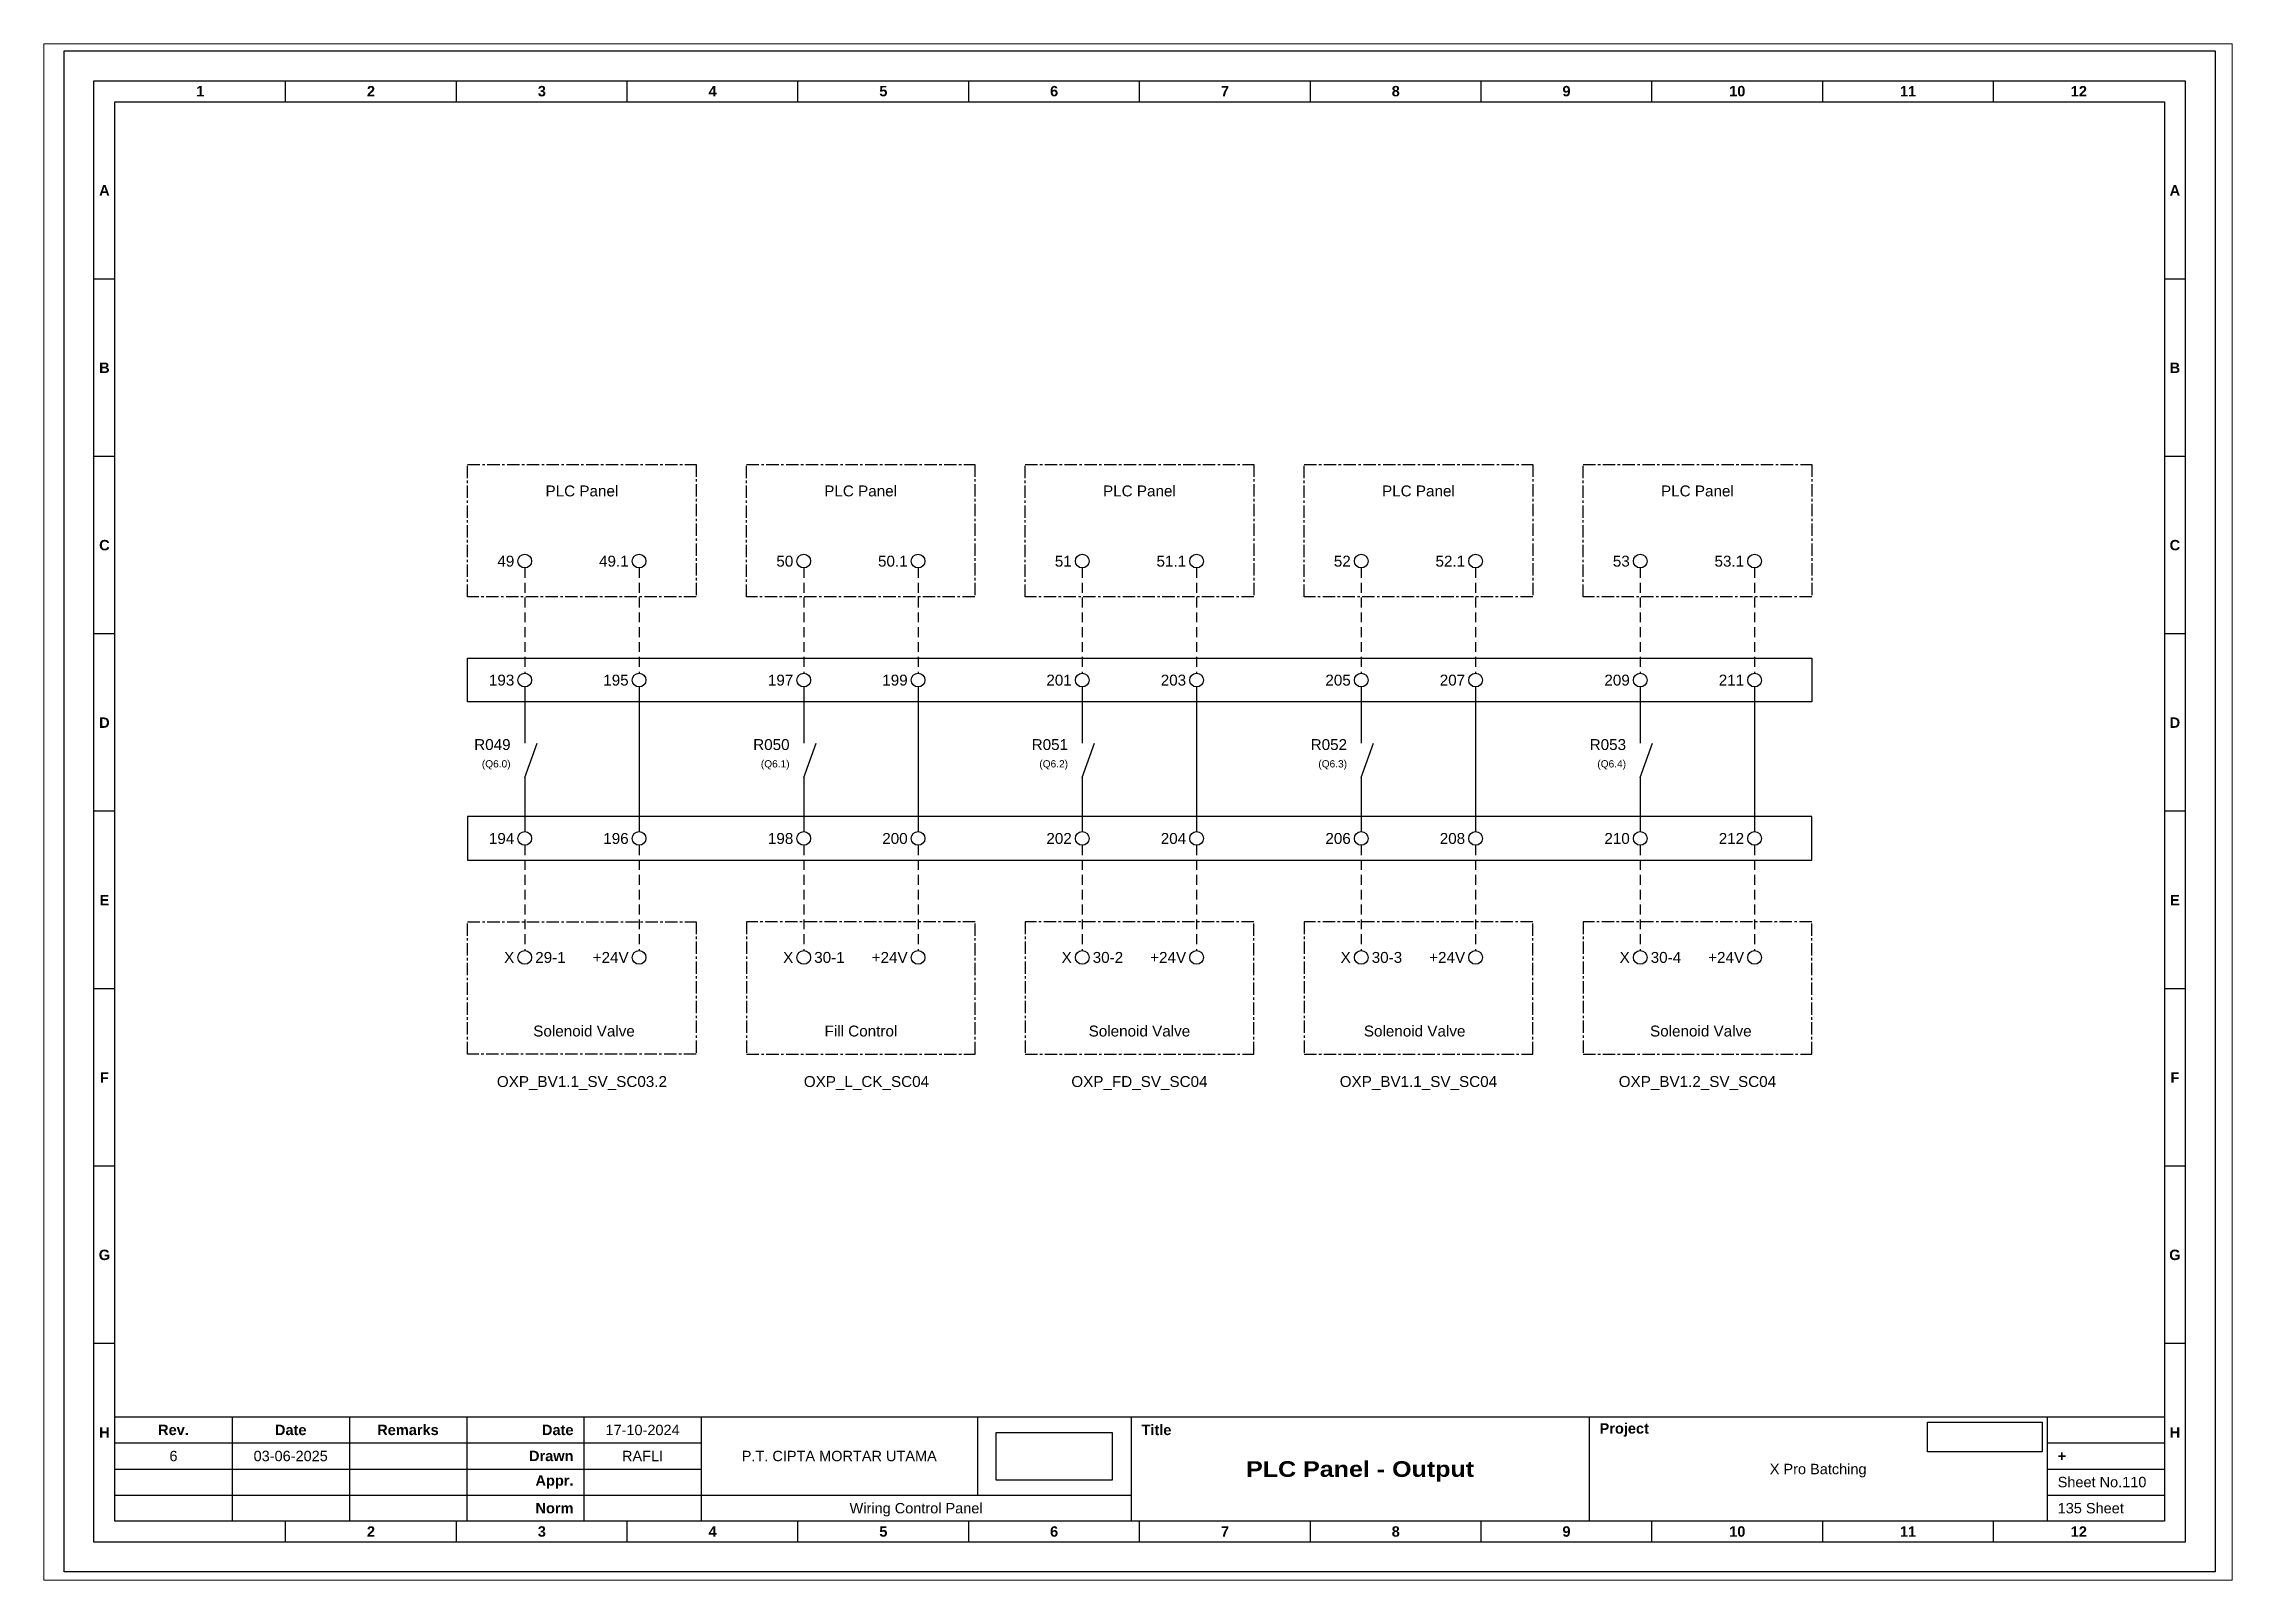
# Paper-space layout '110' of a CAD drawing. Header units: millimetres. Extents: x 0 to 291, y 0 to 204.
# The model-space entities are those that its viewports show. They can reach past a viewport. Long polylines and large blocks are cut down to what shows.
import ezdxf
from ezdxf.enums import TextEntityAlignment as Align

# ---------------------------------------------------------------- set-up
doc = ezdxf.new("R2010")
doc.units = ezdxf.units.MM
doc.linetypes.add('CENTER', pattern=[50.8, 31.75, -6.35, 6.35, -6.35])
doc.linetypes.add('HIDDEN', pattern=[9.525, 6.35, -3.175])
doc.layers.add('MU Project Line', color=7, linetype='Continuous', true_color=0xfefefe)
doc.styles.add('Bold', font='ariblk.ttf', dxfattribs={"height": 25.4})
doc.styles.get("Standard").update_dxf_attribs({"font": 'arial.ttf'})
picture_1 = doc.add_image_def('image1.png', size_in_pixel=(2048, 847))
picture_2 = doc.add_image_def('image2.png', size_in_pixel=(2092, 542))

# ---------------------------------------------------------------- blocks, each defined once
blk = doc.blocks.new('KOP MU PROJECT')
at = {"color": 6, "ltscale": 50}
for p, q in [((27.74, 184.05), (27.74, 186.66)), ((49.13, 184.05), (49.13, 186.66)), ((70.51, 184.05), (70.51, 186.66)), ((91.89, 184.05), (91.89, 186.66)), ((113.27, 184.05), (113.27, 186.66)), ((134.66, 184.05), (134.66, 186.66)), ((156.04, 184.05), (156.04, 186.66)), ((177.42, 184.05), (177.42, 186.66)), ((198.8, 184.05), (198.8, 186.66)), ((220.19, 184.05), (220.19, 186.66)), ((241.57, 184.05), (241.57, 186.66)), ((6.36, 161.84), (3.75, 161.84)), ((265.59, 161.84), (262.98, 161.84)), ((6.36, 139.63), (3.75, 139.63)), ((265.59, 139.63), (262.98, 139.63)), ((6.36, 117.42), (3.75, 117.42)), ((265.59, 117.42), (262.98, 117.42)), ((6.36, 95.22), (3.75, 95.22)), ((265.59, 95.22), (262.98, 95.22)), ((6.36, 73.01), (3.75, 73.01)), ((265.59, 73.01), (262.98, 73.01)), ((6.36, 50.8), (3.75, 50.8)), ((265.59, 50.8), (262.98, 50.8)), ((6.36, 28.59), (3.75, 28.59)), ((265.59, 28.59), (262.98, 28.59)), ((27.74, 3.75), (27.74, 6.36)), ((49.13, 3.75), (49.13, 6.36)), ((70.51, 3.75), (70.51, 6.36)), ((91.89, 3.75), (91.89, 6.36)), ((113.27, 3.75), (113.27, 6.36)), ((134.66, 3.75), (134.66, 6.36)), ((156.04, 3.75), (156.04, 6.36)), ((177.42, 3.75), (177.42, 6.36)), ((198.8, 3.75), (198.8, 6.36)), ((220.19, 3.75), (220.19, 6.36)), ((241.57, 3.75), (241.57, 6.36))]:
    blk.add_line(p, q, dxfattribs=at)
at = {"ltscale": 50}
for p, q in [((6.36, 19.41), (262.98, 19.41)), ((21.04, 19.41), (21.04, 6.36)), ((35.72, 19.41), (35.72, 6.36)), ((50.41, 19.41), (50.41, 6.36)), ((65.09, 19.41), (65.09, 6.36)), ((79.77, 19.41), (79.77, 6.36)), ((114.35, 19.41), (114.35, 9.62)), ((133.6, 19.41), (133.6, 6.36)), ((190.95, 19.41), (190.95, 6.36)), ((248.3, 19.41), (248.3, 6.36)), ((6.36, 16.15), (79.77, 16.15)), ((248.3, 16.15), (262.98, 16.15)), ((6.36, 12.89), (79.77, 12.89)), ((248.3, 12.89), (262.98, 12.89)), ((6.36, 9.62), (133.6, 9.62)), ((248.3, 9.62), (262.98, 9.62))]:
    blk.add_line(p, q, dxfattribs=at)
at = {"color": 1, "ltscale": 50}
blk.add_lwpolyline([(269.34, 0), (0, 0), (0, 190.41), (269.34, 190.41)], close=True, dxfattribs=at)
at = {"color": 6, "ltscale": 50}
for points in [[(265.59, 3.75), (3.75, 3.75), (3.75, 186.66), (265.59, 186.66)], [(262.98, 6.36), (6.36, 6.36), (6.36, 184.05), (262.98, 184.05)]]:
    blk.add_lwpolyline(points, close=True, dxfattribs=at)
at = {"ltscale": 50, "char_height": 1.305, "attachment_point": 4}
for s, width, heights, insert in [('\\pxqc;{\\fArial|b1|i0|c0|p34;1}', 21.3825, [2.51], (6.36, 185.36)), ('\\pxqc;{\\fArial|b1|i0|c0|p34;2}', 21.3825, [2.51], (27.74, 185.36)), ('\\pxqc;{\\fArial|b1|i0|c0|p34;3}', 21.3825, [2.51], (49.13, 185.36)), ('\\pxqc;{\\fArial|b1|i0|c0|p34;4}', 21.3825, [2.51], (70.51, 185.36)), ('\\pxqc;{\\fArial|b1|i0|c0|p34;5}', 21.3825, [2.51], (91.89, 185.36)), ('\\pxqc;{\\fArial|b1|i0|c0|p34;6}', 21.3825, [2.51], (113.27, 185.36)), ('\\pxqc;{\\fArial|b1|i0|c0|p34;7}', 21.3825, [2.51], (134.66, 185.36)), ('\\pxqc;{\\fArial|b1|i0|c0|p34;8}', 21.3825, [2.51], (156.04, 185.36)), ('\\pxqc;{\\fArial|b1|i0|c0|p34;9}', 21.3825, [2.51], (177.42, 185.36)), ('\\pxqc;{\\fArial|b1|i0|c0|p34;10}', 21.3825, [2.51], (198.8, 185.36)), ('\\pxqc;{\\fArial|b1|i0|c0|p34;11}', 21.3825, [2.51], (220.19, 185.36)), ('\\pxqc;{\\fArial|b1|i0|c0|p34;12}', 21.3825, [2.51], (241.57, 185.36)), ('\\pxqc;{\\fArial|b1|i0|c0|p34;A}', 2.61, [2.51], (3.75, 172.95)), ('\\pxqc;{\\fArial|b1|i0|c0|p34;A}', 2.61, [2.51], (262.98, 172.95)), ('\\pxqc;{\\fArial|b1|i0|c0|p34;B}', 2.61, [2.51], (3.75, 150.74)), ('\\pxqc;{\\fArial|b1|i0|c0|p34;B}', 2.61, [2.51], (262.98, 150.74)), ('\\pxqc;{\\fArial|b1|i0|c0|p34;C}', 2.61, [2.51], (3.75, 128.53)), ('\\pxqc;{\\fArial|b1|i0|c0|p34;C}', 2.61, [2.51], (262.98, 128.53)), ('\\pxqc;{\\fArial|b1|i0|c0|p34;D}', 2.61, [2.51], (3.75, 106.32)), ('\\pxqc;{\\fArial|b1|i0|c0|p34;D}', 2.61, [2.51], (262.98, 106.32)), ('\\pxqc;{\\fArial|b1|i0|c0|p34;E}', 2.61, [2.51], (3.75, 84.11)), ('\\pxqc;{\\fArial|b1|i0|c0|p34;E}', 2.61, [2.51], (262.98, 84.11)), ('\\pxqc;{\\fArial|b1|i0|c0|p34;F}', 2.61, [2.51], (3.75, 61.9)), ('\\pxqc;{\\fArial|b1|i0|c0|p34;F}', 2.61, [2.51], (262.98, 61.9)), ('\\pxqc;{\\fArial|b1|i0|c0|p34;G}', 2.61, [2.51], (3.75, 39.69)), ('\\pxqc;{\\fArial|b1|i0|c0|p34;G}', 2.61, [2.51], (262.98, 39.69)), ('\\pxqc;{\\fArial|b1|i0|c0|p34;H}', 2.61, [2.51], (3.75, 17.47)), ('\\pxqc;{\\fArial|b1|i0|c0|p34;Rev.}', 14.6811, [2.88], (6.36, 17.78)), ('\\pxqc;{\\fArial|b1|i0|c0|p34;Date}', 14.6811, [2.88], (21.04, 17.78)), ('\\pxqc;{\\fArial|b1|i0|c0|p34;Remarks}', 14.6811, [2.88], (35.72, 17.78)), ('\\pxqr;{\\fArial|b1|i0|c0|p34;Date}', 13.3761, [2.88], (50.41, 17.78)), ('\\pxql;{\\fArial|b1|i0|c0|p34;Title}', 50.2419, [2.88], (134.9, 17.78)), ('\\pxql;{\\fArial|b1|i0|c0|p34;Project}', 50.2419, [2.88], (192.25, 17.78)), ('\\pxqc;{\\fArial|b1|i0|c0|p34;H}', 2.61, [2.51], (262.98, 17.47)), ('\\pxqr;{\\fArial|b1|i0|c0|p34;Drawn}', 13.3761, [2.88], (50.41, 14.52)), ('\\pxql;{\\fArial|b1|i0|c0|p34;+}', 14.6811, [2.88], (249.61, 14.52)), ('\\pxqr;{\\fArial|b1|i0|c0|p34;Appr.}', 13.3761, [2.88], (50.41, 11.26)), ('\\pxqr;{\\fArial|b1|i0|c0|p34;Norm}', 13.3761, [2.88], (50.41, 7.99)), ('\\pxqc;{\\fArial|b1|i0|c0|p34;2}', 21.3825, [2.51], (27.74, 5.06)), ('\\pxqc;{\\fArial|b1|i0|c0|p34;3}', 21.3825, [2.51], (49.13, 5.06)), ('\\pxqc;{\\fArial|b1|i0|c0|p34;4}', 21.3825, [2.51], (70.51, 5.06)), ('\\pxqc;{\\fArial|b1|i0|c0|p34;5}', 21.3825, [2.51], (91.89, 5.06)), ('\\pxqc;{\\fArial|b1|i0|c0|p34;6}', 21.3825, [2.51], (113.27, 5.06)), ('\\pxqc;{\\fArial|b1|i0|c0|p34;7}', 21.3825, [2.51], (134.66, 5.06)), ('\\pxqc;{\\fArial|b1|i0|c0|p34;8}', 21.3825, [2.51], (156.04, 5.06)), ('\\pxqc;{\\fArial|b1|i0|c0|p34;9}', 21.3825, [2.51], (177.42, 5.06)), ('\\pxqc;{\\fArial|b1|i0|c0|p34;10}', 21.3825, [2.51], (198.8, 5.06)), ('\\pxqc;{\\fArial|b1|i0|c0|p34;11}', 21.3825, [2.51], (220.19, 5.06)), ('\\pxqc;{\\fArial|b1|i0|c0|p34;12}', 21.3825, [2.51], (241.57, 5.06))]:
    blk.add_mtext_dynamic_manual_height_columns(s, width=width, gutter_width=0.0326, heights=heights, dxfattribs=dict(at, insert=insert))
at = {"ltscale": 50}
for tag, p in [('DATECREATED', (72.43, 17.78)), ('REV', (13.7, 14.52)), ('REVDATE', (28.38, 14.52)), ('REMARKS', (43.06, 14.52)), ('DRAWN', (72.43, 14.52)), ('COMPANY', (97.06, 14.52)), ('APPR', (72.43, 11.26)), ('PROJECT', (219.62, 12.89)), ('NORM', (72.43, 7.99)), ('DRAWINGCATEGORY', (106.68, 7.99)), ('DESCRIPTION', (162.27, 10.03))]:
    blk.add_attdef(tag, text='', height=1.3, dxfattribs=at).set_placement(p, align=Align.MIDDLE_CENTER)
at = {"ltscale": 50, "style": 'Bold'}
blk.add_attdef('TITLE', text='', height=1.96, dxfattribs=at).set_placement((162.27, 12.89), align=Align.MIDDLE_CENTER)
at = {"ltscale": 50}
for tag, p in [('SHEETNUMBER', (249.61, 11.26)), ('TOTALSHEET', (249.61, 7.99))]:
    blk.add_attdef(tag, text='', height=1.3, dxfattribs=at).set_placement(p, align=Align.MIDDLE_LEFT)
image = blk.add_image(picture_1, insert=(116.72, 11.48), size_in_units=(14.5, 6), dxfattribs=at)
image.dxf.flags = 15
image = blk.add_image(picture_2, insert=(233.29, 15.04), size_in_units=(14.36, 3.72), dxfattribs=at)
image.dxf.flags = 15

msp = doc.modelspace()

# ---------------------------------------------------------------- linework, layer by layer
at = {"linetype": 'HIDDEN', "ltscale": 0.2}
for p, q in [((7822.12, 5886.04), (7822.12, 5871.55)), ((7837.86, 5886.04), (7837.86, 5871.55)), ((7860.52, 5886.04), (7860.52, 5871.55)), ((7876.26, 5886.04), (7876.26, 5871.55)), ((7898.85, 5886.04), (7898.85, 5871.55)), ((7914.58, 5886.04), (7914.58, 5871.55)), ((7937.25, 5886.04), (7937.25, 5871.55)), ((7952.98, 5886.04), (7952.98, 5871.55)), ((7975.65, 5886.04), (7975.65, 5871.55)), ((7991.39, 5886.04), (7991.39, 5871.55)), ((7822.12, 5847.88), (7822.12, 5833.39)), ((7837.86, 5847.88), (7837.86, 5833.39)), ((7860.52, 5847.88), (7860.52, 5833.39)), ((7876.26, 5847.88), (7876.26, 5833.39)), ((7898.85, 5847.88), (7898.85, 5833.39)), ((7914.58, 5847.88), (7914.58, 5833.39)), ((7937.25, 5847.88), (7937.25, 5833.39)), ((7952.98, 5847.88), (7952.98, 5833.39)), ((7975.65, 5847.88), (7975.65, 5833.39)), ((7991.39, 5847.88), (7991.39, 5833.39))]:
    msp.add_line(p, q, dxfattribs=at)
at = {"ltscale": 0.2}
for p, q in [((7822.12, 5869.67), (7822.12, 5861.91)), ((7837.86, 5869.67), (7837.86, 5849.76)), ((7860.52, 5869.67), (7860.52, 5861.91)), ((7876.26, 5869.67), (7876.26, 5849.76)), ((7898.85, 5869.67), (7898.85, 5861.91)), ((7914.58, 5869.67), (7914.58, 5849.76)), ((7937.25, 5869.67), (7937.25, 5861.91)), ((7952.98, 5869.67), (7952.98, 5849.76)), ((7975.65, 5869.67), (7975.65, 5861.91)), ((7991.39, 5869.67), (7991.39, 5849.76)), ((7822.12, 5857.21), (7823.83, 5861.91)), ((7860.52, 5857.21), (7862.23, 5861.91)), ((7898.85, 5857.21), (7900.56, 5861.91)), ((7937.25, 5857.21), (7938.96, 5861.91)), ((7975.65, 5857.21), (7977.36, 5861.91)), ((7822.12, 5857.21), (7822.12, 5849.76)), ((7860.52, 5857.21), (7860.52, 5849.76)), ((7898.85, 5857.21), (7898.85, 5849.76)), ((7937.25, 5857.21), (7937.25, 5849.76)), ((7975.65, 5857.21), (7975.65, 5849.76))]:
    msp.add_line(p, q, dxfattribs=at)
at = {"linetype": 'CENTER', "ltscale": 0.05}
for points in [[(7814.25, 5900.3), (7845.72, 5900.3), (7845.72, 5882.08), (7814.25, 5882.08)], [(7852.65, 5900.3), (7884.05, 5900.3), (7884.05, 5882.08), (7852.65, 5882.08)], [(7890.98, 5900.3), (7922.45, 5900.3), (7922.45, 5882.08), (7890.98, 5882.08)], [(7929.38, 5900.3), (7960.85, 5900.3), (7960.85, 5882.08), (7929.38, 5882.08)], [(7967.78, 5900.3), (7999.25, 5900.3), (7999.25, 5882.08), (7967.78, 5882.08)], [(7814.25, 5837.35), (7845.72, 5837.35), (7845.72, 5819.12), (7814.25, 5819.12)], [(7852.65, 5819.12), (7884.12, 5819.12), (7884.12, 5837.35), (7852.65, 5837.35)], [(7890.98, 5819.12), (7922.45, 5819.12), (7922.45, 5837.35), (7890.98, 5837.35)], [(7929.38, 5819.12), (7960.85, 5819.12), (7960.85, 5837.35), (7929.38, 5837.35)], [(7967.78, 5819.12), (7999.25, 5819.12), (7999.25, 5837.35), (7967.78, 5837.35)]]:
    msp.add_lwpolyline(points, close=True, dxfattribs=at)
at = {"ltscale": 0.05}
for points in [[(7814.25, 5873.61), (7999.25, 5873.61), (7999.25, 5867.6), (7814.25, 5867.6)], [(7814.25, 5845.81), (7999.25, 5845.81), (7999.25, 5851.82), (7814.25, 5851.82)]]:
    msp.add_lwpolyline(points, close=True, dxfattribs=at)
for centre in [(7822.12, 5886.98), (7837.86, 5886.98), (7860.52, 5886.98), (7876.26, 5886.98), (7898.85, 5886.98), (7914.58, 5886.98), (7937.25, 5886.98), (7952.98, 5886.98), (7975.65, 5886.98), (7991.39, 5886.98), (7822.12, 5870.61), (7837.86, 5870.61), (7860.52, 5870.61), (7876.26, 5870.61), (7898.85, 5870.61), (7914.58, 5870.61), (7937.25, 5870.61), (7952.98, 5870.61), (7975.65, 5870.61), (7991.39, 5870.61), (7822.12, 5848.82), (7837.86, 5848.82), (7860.52, 5848.82), (7876.26, 5848.82), (7898.85, 5848.82), (7914.58, 5848.82), (7937.25, 5848.82), (7952.98, 5848.82), (7975.65, 5848.82), (7991.39, 5848.82), (7822.12, 5832.45), (7837.86, 5832.45), (7860.52, 5832.45), (7876.26, 5832.45), (7898.85, 5832.45), (7914.58, 5832.45), (7937.25, 5832.45), (7952.98, 5832.45), (7975.65, 5832.45), (7991.39, 5832.45)]:
    msp.add_circle(centre, 0.938)

# ---------------------------------------------------------------- block references
at = {"xscale": 1.099296583304004, "yscale": 1.099296583304004, "zscale": 1.099296583304004}
msp.add_blockref('KOP MU PROJECT', (7758.71, 5747.88), dxfattribs=at).add_auto_attribs({'TITLE': 'PLC Panel - Output', 'PROJECT': 'X Pro Batching', 'COMPANY': 'P.T. CIPTA MORTAR UTAMA', 'DRAWINGCATEGORY': 'Wiring Control Panel', 'DRAWN': 'RAFLI', 'DATECREATED': '17-10-2024', 'REVDATE': '03-06-2025', 'REV': '6', 'SHEETNUMBER': 'Sheet No.110', 'TOTALSHEET': '135 Sheet'})

# ---------------------------------------------------------------- texts
for s, p in [('PLC Panel', (7829.99, 5897.39)), ('PLC Panel', (7868.35, 5897.39)), ('PLC Panel', (7906.72, 5897.39)), ('PLC Panel', (7945.12, 5897.39)), ('PLC Panel', (7983.52, 5897.39)), ('OXP_BV1.1_SV_SC03.2', (7829.99, 5816.12)), ('OXP_L_CK_SC04', (7869.15, 5816.12)), ('OXP_FD_SV_SC04', (7906.72, 5816.12)), ('OXP_BV1.1_SV_SC04', (7945.12, 5816.12)), ('OXP_BV1.2_SV_SC04', (7983.52, 5816.12))]:
    msp.add_text(s, height=1.5).set_placement(p, align=Align.TOP_CENTER)
for s, height, p in [('49', 1.5, (7820.68, 5886.98)), ('49.1', 1.5, (7836.42, 5886.98)), ('50', 1.5, (7859.08, 5886.98)), ('50.1', 1.5, (7874.82, 5886.98)), ('51', 1.5, (7897.41, 5886.98)), ('51.1', 1.5, (7913.15, 5886.98)), ('52', 1.5, (7935.81, 5886.98)), ('52.1', 1.5, (7951.55, 5886.98)), ('53', 1.5, (7974.21, 5886.98)), ('53.1', 1.5, (7989.95, 5886.98)), ('193', 1.5, (7820.68, 5870.61)), ('195', 1.5, (7836.42, 5870.61)), ('197', 1.5, (7859.08, 5870.61)), ('199', 1.5, (7874.82, 5870.61)), ('201', 1.5, (7897.41, 5870.61)), ('203', 1.5, (7913.15, 5870.61)), ('205', 1.5, (7935.81, 5870.61)), ('207', 1.5, (7951.55, 5870.61)), ('209', 1.5, (7974.21, 5870.61)), ('211', 1.5, (7989.95, 5870.61)), ('R049', 1.5, (7820.17, 5861.74)), ('R050', 1.5, (7858.57, 5861.74)), ('R051', 1.5, (7896.9, 5861.74)), ('R052', 1.5, (7935.3, 5861.74)), ('R053', 1.5, (7973.7, 5861.74)), ('(Q6.0)', 1, (7820.17, 5859.09)), ('(Q6.1)', 1, (7858.57, 5859.09)), ('(Q6.2)', 1, (7896.9, 5859.09)), ('(Q6.3)', 1, (7935.3, 5859.09)), ('(Q6.4)', 1, (7973.7, 5859.09)), ('194', 1.5, (7820.68, 5848.82)), ('196', 1.5, (7836.42, 5848.82)), ('198', 1.5, (7859.08, 5848.82)), ('200', 1.5, (7874.82, 5848.82)), ('202', 1.5, (7897.41, 5848.82)), ('204', 1.5, (7913.15, 5848.82)), ('206', 1.5, (7935.81, 5848.82)), ('208', 1.5, (7951.55, 5848.82)), ('210', 1.5, (7974.21, 5848.82)), ('212', 1.5, (7989.95, 5848.82)), ('X', 1.5, (7820.68, 5832.45)), ('+24V', 1.5, (7836.42, 5832.45)), ('X', 1.5, (7859.08, 5832.45)), ('+24V', 1.5, (7874.82, 5832.45)), ('X', 1.5, (7897.41, 5832.45)), ('+24V', 1.5, (7913.15, 5832.45)), ('X', 1.5, (7935.81, 5832.45)), ('+24V', 1.5, (7951.55, 5832.45)), ('X', 1.5, (7974.21, 5832.45)), ('+24V', 1.5, (7989.95, 5832.45))]:
    msp.add_text(s, height=height).set_placement(p, align=Align.MIDDLE_RIGHT)
for s, p in [('29-1', (7823.56, 5832.45)), ('30-1', (7861.96, 5832.45)), ('30-2', (7900.29, 5832.45)), ('30-3', (7938.69, 5832.45)), ('30-4', (7977.09, 5832.45))]:
    msp.add_text(s, height=1.5).set_placement(p, align=Align.MIDDLE_LEFT)
for s, p in [('Solenoid Valve', (7830.28, 5821.12)), ('Fill Control', (7868.39, 5821.12)), ('Solenoid Valve', (7906.72, 5821.12)), ('Solenoid Valve', (7944.6, 5821.12)), ('Solenoid Valve', (7983.99, 5821.12))]:
    msp.add_text(s, height=1.5).set_placement(p, align=Align.BOTTOM_CENTER)

psp = doc.layouts.new('110')

# ---------------------------------------------------------------- viewports
at = {"layer": 'MU Project Line'}
psp.add_viewport(center=(145.54, 102.16), size=(291.09, 204.3193), view_center_point=(7906.52, 5852.46), view_height=211.4248, dxfattribs=at)

doc.saveas('drawing.dxf')
